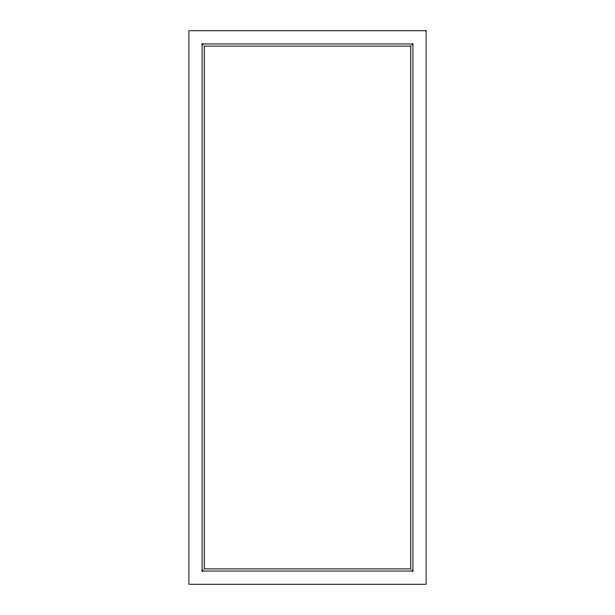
<?xml version="1.0" encoding="UTF-8"?>
<svg xmlns="http://www.w3.org/2000/svg" width="615" height="615" viewBox="0 0 615 615"><rect width="100%" height="100%" fill="white"/><g stroke="black" fill="none" stroke-linecap="round" stroke-linejoin="round"><path stroke-width="0.92" d="M411.835 45.026L412.919 43.942L202.074 43.926L202.074 571.074L412.926 571.074L412.926 43.926M202.081 571.058L203.165 569.974M202.081 43.942L203.165 45.026M411.835 569.974L412.919 571.058M426.11 30.75L188.89 30.75L188.89 584.25L426.11 584.25L426.11 30.75M410.735 46.125L204.265 46.125L204.265 568.875L410.735 568.875L410.735 46.125"/></g></svg>
